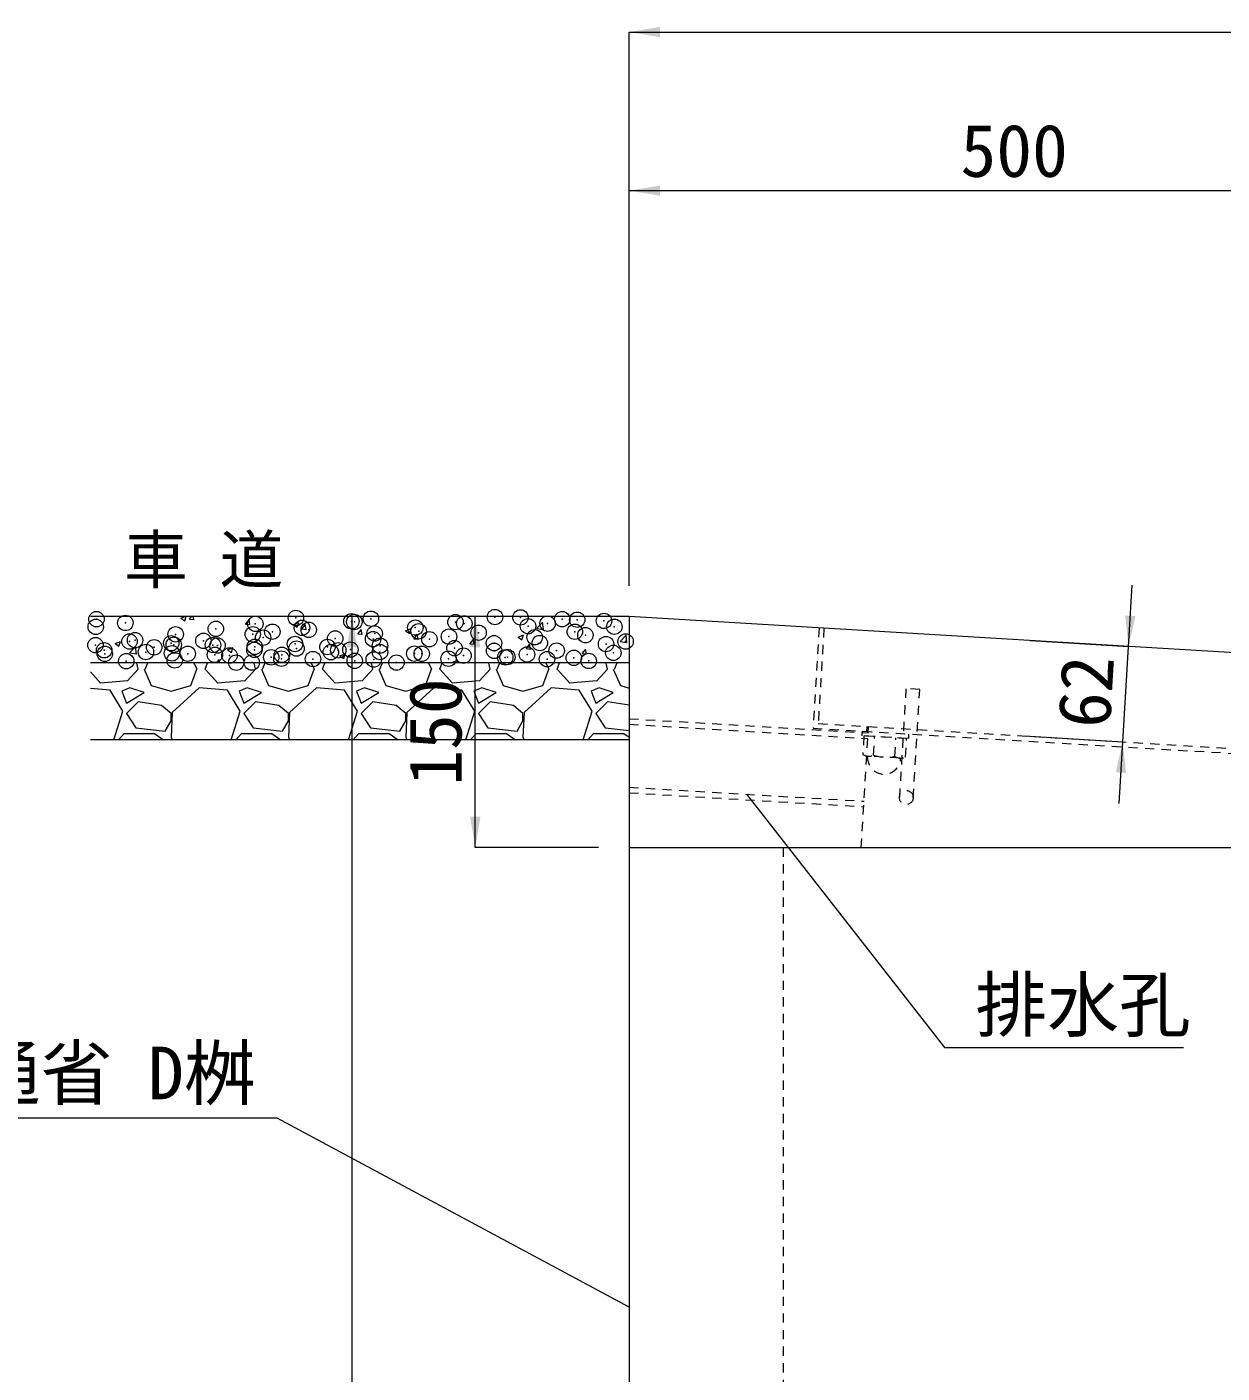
# Model space of a CAD drawing. Units: millimetres at full size, sheet at 1:20; some dimension numbers follow another scale. Extents: x 77366 to 95666, y -7115 to 5664.
# Drawn here: x 78842 to 79618, y 3684 to 4558 of the extents above; entities that cross this region are included whole.
import ezdxf
from ezdxf.enums import TextEntityAlignment as Align

# ---------------------------------------------------------------- set-up
doc = ezdxf.new("R2010")
doc.units = ezdxf.units.MM
doc.header["$LTSCALE"] = 20
doc.header["$PDMODE"] = 32
doc.header["$PDSIZE"] = 10
doc.linetypes.add('USER1', pattern=[0.54, 0.3, -0.24])
for name, color, linetype, lineweight in [('ハッチング', 7, 'Continuous', 5), ('受枠', 3, 'USER1', 9), ('基礎', 7, 'Continuous', 5), ('寸法線', 7, 'Continuous', 13), ('引出線', 4, 'Continuous', 13), ('本体', 2, 'Continuous', 20)]:
    doc.layers.add(name, color=color, linetype=linetype, lineweight=lineweight)
doc.layers.add('文字', color=7, linetype='Continuous')
doc.styles.add('ＭＳ ゴシック', font='')
doc.styles.get('ＭＳ ゴシック').set_extended_font_data('MS Gothic')

# ---------------------------------------------------------------- blocks, each defined once
blk = doc.blocks.new('filled_arrow')
at = {"color": 0, "linetype": 'Continuous', "lineweight": -2}
blk.add_solid([(7.5, 1.25), (0, 0), (7.5, -1.25)], dxfattribs=at)

msp = doc.modelspace()

# ---------------------------------------------------------------- linework, layer by layer
at = {"layer": 'ハッチング'}
for p, q in [((78942.06, 4174.06), (78944.59, 4172.36)), ((78942.08, 4174.1), (78944.87, 4175.17)), ((78944.59, 4172.36), (78945.53, 4175.17)), ((78947.69, 4173.49), (78949.1, 4175.17)), ((78947.69, 4173.48), (78950.72, 4173.22)), ((78950.51, 4173.18), (78950.14, 4175.17)), ((78984.12, 4170.3), (78986.57, 4173.22)), ((78984.12, 4170.29), (78987.16, 4170.03)), ((78986.94, 4169.99), (78986.36, 4173.17)), ((79015.07, 4169.99), (79017.59, 4168.29)), ((79015.08, 4170.03), (79018.64, 4171.4)), ((79017.59, 4168.29), (79018.62, 4171.36)), ((79020.56, 4167.11), (79023.01, 4170.03)), ((79023.38, 4166.8), (79022.79, 4169.99)), ((79123.4, 4175.1), (79123.39, 4175.17)), ((79173.14, 4167.4), (79177.1, 4171.52)), ((79177.61, 4166.69), (79177.05, 4171.52)), ((79020.56, 4167.11), (79023.6, 4166.84)), ((79057, 4163.92), (79059.45, 4166.84)), ((79057, 4163.92), (79060.03, 4163.65)), ((79059.82, 4163.61), (79059.23, 4166.8)), ((79088.07, 4165.93), (79090.6, 4164.22)), ((79088.09, 4165.96), (79091.65, 4167.33)), ((79090.6, 4164.22), (79091.63, 4167.29)), ((79093.43, 4160.73), (79095.88, 4163.65)), ((79093.43, 4160.73), (79096.47, 4160.47)), ((79096.25, 4160.43), (79095.67, 4163.61)), ((79129.87, 4157.55), (79132.32, 4160.47)), ((79132.69, 4157.24), (79132.1, 4160.42)), ((79161.08, 4161.86), (79163.61, 4160.15)), ((79161.1, 4161.89), (79164.65, 4163.26)), ((79163.6, 4160.15), (79164.63, 4163.22)), ((79173.11, 4167.47), (79177.63, 4166.77)), ((79227.36, 4158.99), (79231.32, 4163.11)), ((79231.83, 4158.28), (79231.27, 4163.11)), ((78899.38, 4157.68), (78901.9, 4155.97)), ((78899.39, 4157.72), (78902.95, 4159.08)), ((78901.9, 4155.98), (78902.93, 4159.04)), ((78908.76, 4151.62), (78913.28, 4150.92)), ((78908.8, 4151.55), (78912.76, 4155.67)), ((78913.27, 4150.84), (78912.71, 4155.66)), ((78972.38, 4153.61), (78974.91, 4151.91)), ((78972.4, 4153.65), (78975.96, 4155.01)), ((78974.91, 4151.91), (78975.94, 4154.98)), ((79129.87, 4157.54), (79132.91, 4157.28)), ((79166.31, 4154.36), (79168.76, 4157.28)), ((79166.31, 4154.36), (79169.34, 4154.09)), ((79169.13, 4154.05), (79168.54, 4157.23)), ((79202.74, 4151.17), (79205.19, 4154.09)), ((79205.56, 4150.86), (79204.98, 4154.05)), ((79227.32, 4159.06), (79231.84, 4158.36)), ((78913.6, 4144.92), (78912.58, 4145.17)), ((78914.36, 4141.11), (78913.6, 4144.92)), ((78918.94, 4141.11), (78920.68, 4145.17)), ((78950.59, 4145.17), (78952.46, 4141.11)), ((78957.8, 4141.11), (78959.32, 4145.17)), ((78964.97, 4145.17), (78966.97, 4147.26)), ((78967.17, 4145.17), (78966.92, 4147.26)), ((78989.8, 4144.92), (78988.78, 4145.17)), ((78990.56, 4141.11), (78989.8, 4144.92)), ((78995.14, 4141.11), (78996.88, 4145.17)), ((79026.79, 4145.17), (79028.66, 4141.11)), ((79034, 4141.11), (79035.52, 4145.17)), ((79045.39, 4149.54), (79047.92, 4147.84)), ((79045.41, 4149.58), (79048.96, 4150.94)), ((79047.91, 4147.84), (79048.94, 4150.91)), ((79066, 4144.92), (79064.98, 4145.17)), ((79066.76, 4141.11), (79066, 4144.92)), ((79071.34, 4141.11), (79073.08, 4145.17)), ((79102.99, 4145.17), (79104.86, 4141.11)), ((79110.2, 4141.11), (79111.72, 4145.17)), ((79118.4, 4145.47), (79118.84, 4145.17)), ((79118.41, 4145.51), (79121.97, 4146.88)), ((79121.39, 4145.17), (79121.95, 4146.84)), ((79142.2, 4144.92), (79141.18, 4145.17)), ((79142.96, 4141.11), (79142.2, 4144.92)), ((79147.54, 4141.11), (79149.28, 4145.17)), ((79179.19, 4145.17), (79181.06, 4141.11)), ((79186.4, 4141.11), (79187.92, 4145.17)), ((79202.74, 4151.17), (79205.78, 4150.9)), ((79218.4, 4144.92), (79217.38, 4145.17)), ((79219.16, 4141.11), (79218.4, 4144.92)), ((79223.74, 4141.11), (79225.48, 4145.17)), ((78889.98, 4131.96), (78883.3, 4139.25)), ((78914.36, 4141.11), (78907.51, 4133.49)), ((78918.17, 4141.11), (78922.75, 4130.44)), ((78948.65, 4130.44), (78952.46, 4141.11)), ((78966.18, 4131.96), (78957.8, 4141.11)), ((78990.56, 4141.11), (78983.71, 4133.49)), ((78994.37, 4141.11), (78998.95, 4130.44)), ((79024.85, 4130.44), (79028.66, 4141.11)), ((79042.38, 4131.96), (79034, 4141.11)), ((79066.76, 4141.11), (79059.91, 4133.49)), ((79070.57, 4141.11), (79075.15, 4130.44)), ((79101.05, 4130.44), (79104.86, 4141.11)), ((79118.58, 4131.96), (79110.2, 4141.11)), ((79142.96, 4141.11), (79136.11, 4133.49)), ((79146.77, 4141.11), (79151.35, 4130.44)), ((79177.25, 4130.44), (79181.06, 4141.11)), ((79194.78, 4131.96), (79186.4, 4141.11)), ((79219.16, 4141.11), (79212.31, 4133.49)), ((79222.97, 4141.11), (79227.55, 4130.44)), ((78896.08, 4127.39), (78883.3, 4128.45)), ((78907.51, 4133.49), (78889.98, 4131.96)), ((78904.46, 4113.67), (78896.08, 4127.39)), ((78909.03, 4128.91), (78903.7, 4126.63)), ((78903.7, 4126.63), (78906.74, 4119.01)), ((78906.74, 4119.01), (78918.17, 4125.87)), ((78918.17, 4125.87), (78909.03, 4128.91)), ((78922.75, 4130.44), (78935.7, 4126.63)), ((78935.7, 4126.63), (78948.65, 4130.44)), ((78953.99, 4128.91), (78936.46, 4112.91)), ((78972.28, 4127.39), (78953.99, 4128.91)), ((78983.71, 4133.49), (78966.18, 4131.96)), ((78980.66, 4113.67), (78972.28, 4127.39)), ((78985.23, 4128.91), (78979.9, 4126.63)), ((78979.9, 4126.63), (78982.94, 4119.01)), ((78982.94, 4119.01), (78994.37, 4125.87)), ((78994.37, 4125.87), (78985.23, 4128.91)), ((78998.95, 4130.44), (79011.9, 4126.63)), ((79011.9, 4126.63), (79024.85, 4130.44)), ((79030.19, 4128.91), (79012.66, 4112.91)), ((79048.48, 4127.39), (79030.19, 4128.91)), ((79059.91, 4133.49), (79042.38, 4131.96)), ((79056.86, 4113.67), (79048.48, 4127.39)), ((79061.43, 4128.91), (79056.1, 4126.63)), ((79056.1, 4126.63), (79059.14, 4119.01)), ((79059.14, 4119.01), (79070.57, 4125.87)), ((79070.57, 4125.87), (79061.43, 4128.91)), ((79075.15, 4130.44), (79088.1, 4126.63)), ((79088.1, 4126.63), (79101.05, 4130.44)), ((79106.39, 4128.91), (79088.86, 4112.91)), ((79124.68, 4127.39), (79106.39, 4128.91)), ((79136.11, 4133.49), (79118.58, 4131.96)), ((79133.06, 4113.67), (79124.68, 4127.39)), ((79137.63, 4128.91), (79132.3, 4126.63)), ((79132.3, 4126.63), (79135.34, 4119.01)), ((79135.34, 4119.01), (79146.77, 4125.87)), ((79146.77, 4125.87), (79137.63, 4128.91)), ((79151.35, 4130.44), (79164.3, 4126.63)), ((79164.3, 4126.63), (79177.25, 4130.44)), ((79182.59, 4128.91), (79165.06, 4112.91)), ((79200.88, 4127.39), (79182.59, 4128.91)), ((79212.31, 4133.49), (79194.78, 4131.96)), ((79209.26, 4113.67), (79200.88, 4127.39)), ((79213.83, 4128.91), (79208.5, 4126.63)), ((79208.5, 4126.63), (79211.54, 4119.01)), ((79211.54, 4119.01), (79222.97, 4125.87)), ((79222.97, 4125.87), (79213.83, 4128.91)), ((79227.55, 4130.44), (79233.3, 4128.75)), ((78914.36, 4119.77), (78906.74, 4112.15)), ((78929.6, 4117.48), (78914.36, 4119.77)), ((78935.7, 4112.15), (78929.6, 4117.48)), ((78990.56, 4119.77), (78982.94, 4112.15)), ((79005.8, 4117.48), (78990.56, 4119.77)), ((79011.9, 4112.15), (79005.8, 4117.48)), ((79066.76, 4119.77), (79059.14, 4112.15)), ((79082, 4117.48), (79066.76, 4119.77)), ((79088.1, 4112.15), (79082, 4117.48)), ((79142.96, 4119.77), (79135.34, 4112.15)), ((79158.2, 4117.48), (79142.96, 4119.77)), ((79164.3, 4112.15), (79158.2, 4117.48)), ((79219.16, 4119.77), (79211.54, 4112.15)), ((79233.3, 4117.65), (79219.16, 4119.77)), ((78898.54, 4095.17), (78904.46, 4113.67)), ((78906.74, 4112.15), (78912.84, 4103.01)), ((78936.46, 4112.91), (78935.7, 4096.91)), ((78935.7, 4107.58), (78935.7, 4112.15)), ((78974.74, 4095.17), (78980.66, 4113.67)), ((78982.94, 4112.15), (78989.04, 4103.01)), ((79012.66, 4112.91), (79011.9, 4096.91)), ((79011.9, 4107.58), (79011.9, 4112.15)), ((79050.94, 4095.17), (79056.86, 4113.67)), ((79059.14, 4112.15), (79065.24, 4103.01)), ((79088.86, 4112.91), (79088.1, 4096.91)), ((79088.1, 4107.58), (79088.1, 4112.15)), ((79127.14, 4095.17), (79133.06, 4113.67)), ((79135.34, 4112.15), (79141.44, 4103.01)), ((79165.06, 4112.91), (79164.3, 4096.91)), ((79164.3, 4107.58), (79164.3, 4112.15)), ((79203.34, 4095.17), (79209.26, 4113.67)), ((79211.54, 4112.15), (79217.64, 4103.01)), ((78901.6, 4095.17), (78905.22, 4099.2)), ((78905.22, 4099.2), (78925.03, 4099.2)), ((78912.84, 4103.01), (78931.89, 4100.72)), ((78925.03, 4099.2), (78930.84, 4095.17)), ((78931.89, 4100.72), (78935.7, 4107.58)), ((78977.8, 4095.17), (78981.42, 4099.2)), ((78981.42, 4099.2), (79001.23, 4099.2)), ((78989.04, 4103.01), (79008.09, 4100.72)), ((79001.23, 4099.2), (79007.04, 4095.17)), ((79008.09, 4100.72), (79011.9, 4107.58)), ((79054, 4095.17), (79057.62, 4099.2)), ((79057.62, 4099.2), (79077.43, 4099.2)), ((79065.24, 4103.01), (79084.29, 4100.72)), ((79077.43, 4099.2), (79083.24, 4095.17)), ((79084.29, 4100.72), (79088.1, 4107.58)), ((79130.2, 4095.17), (79133.82, 4099.2)), ((79133.82, 4099.2), (79153.63, 4099.2)), ((79141.44, 4103.01), (79160.49, 4100.72)), ((79153.63, 4099.2), (79159.44, 4095.17)), ((79160.49, 4100.72), (79164.3, 4107.58)), ((79206.4, 4095.17), (79210.02, 4099.2)), ((79210.02, 4099.2), (79229.83, 4099.2)), ((79217.64, 4103.01), (79233.3, 4101.13)), ((79229.83, 4099.2), (79233.3, 4096.8)), ((78935.7, 4096.91), (78936.43, 4095.17)), ((79011.9, 4096.91), (79012.63, 4095.17)), ((79088.1, 4096.91), (79088.83, 4095.17)), ((79164.3, 4096.91), (79165.03, 4095.17))]:
    msp.add_line(p, q, dxfattribs=at)
for p in [(78887.29, 4173.48), (79016.85, 4174.27), (79065.56, 4173.74), (79146.1, 4174.83), (79162.67, 4174.62), (79189.79, 4173.48), (79199.52, 4173.1), (78886.81, 4168.49), (78906.05, 4171.02), (78964.8, 4167.21), (78990.46, 4170.46), (79001.52, 4165.31), (79020.76, 4167.85), (79025.14, 4166.57), (79052.85, 4172.07), (79054.76, 4171.65), (79067.97, 4164.19), (79094.36, 4168), (79096.56, 4165.58), (79120.44, 4171.57), (79126.19, 4170.67), (79135.48, 4164.67), (79167.56, 4168.9), (79180.28, 4170.57), (79197.95, 4165.3), (79216.91, 4172.33), (79223.61, 4168.55), (78886.68, 4156.57), (78908.71, 4158.98), (78912.34, 4159.82), (78924.77, 4155.21), (78935.83, 4157.83), (78937.48, 4156.88), (78938.72, 4163.63), (78956.72, 4159.41), (78962.95, 4156.68), (78965.88, 4156.39), (78988.81, 4163.64), (78990.07, 4155.54), (78995.51, 4161.48), (79016.23, 4157.36), (79037.31, 4155.41), (79042.31, 4160.94), (79066.93, 4160.5), (79071.44, 4156.24), (79103.52, 4160.46), (79116.24, 4162.14), (79145.48, 4157.91), (79171.87, 4161.72), (79175.21, 4157.97), (79204.84, 4163.06), (79218.24, 4157.29), (79230.95, 4158.96), (78892.31, 4153.3), (78892.68, 4150.98), (78919.43, 4152.15), (78936.26, 4151.31), (78938.1, 4146.72), (78946.54, 4151.01), (78964.19, 4150.3), (78973.66, 4149.86), (78989.84, 4153.55), (79000.78, 4148.71), (79007.4, 4147.81), (79007.68, 4150.33), (79017.19, 4154.39), (79027.9, 4147.57), (79039.48, 4152.03), (79044.31, 4153.25), (79052.2, 4153.71), (79055.02, 4146.42), (79067.35, 4147.28), (79071.42, 4152.1), (79093.74, 4151.09), (79098.54, 4150.96), (79115.96, 4147.8), (79119.82, 4154.66), (79125.66, 4149.81), (79145.59, 4152.89), (79152.78, 4148.66), (79154.2, 4148.86), (79166.91, 4150.53), (79179.9, 4147.52), (79186.15, 4153.07), (79197.33, 4148.39), (79207.01, 4146.37), (79222.99, 4151.64), (78906.63, 4146.22), (78978.06, 4145.24), (78988.16, 4145.28), (79082.13, 4145.28)]:
    msp.add_point(p, dxfattribs=at)
at = {"layer": '受枠'}
for p, q in [((79356.57, 4167.78), (79352.67, 4102.69)), ((79359.77, 4167.58), (79356.05, 4105.7)), ((79413.01, 4128.32), (79408.79, 4057.95)), ((79422, 4127.79), (79413.01, 4128.32)), ((79417.77, 4057.41), (79422, 4127.79)), ((79352.67, 4102.69), (79728.39, 4080.15)), ((79356.05, 4105.7), (79725.39, 4083.54)), ((79384.63, 4097.72), (79384.81, 4100.71)), ((79384.81, 4100.71), (79414.75, 4098.92)), ((79414.75, 4098.92), (79414.57, 4095.92)), ((79414.57, 4095.92), (79384.63, 4097.72)), ((79385.77, 4097.65), (79385.05, 4085.65)), ((79413.43, 4095.99), (79385.77, 4097.65)), ((79391.96, 4085.23), (79392.68, 4097.24)), ((79405.8, 4084.4), (79406.52, 4096.41)), ((79412.71, 4083.99), (79413.43, 4095.99)), ((79409.2, 4083.22), (79388.45, 4084.47))]:
    msp.add_line(p, q, dxfattribs=at)
msp.add_circle((79413.28, 4057.68), 4.5, dxfattribs=at)
for centre, radius, start, end in [((79388.85, 4091.1), 6.64, 235.1212, 298.01154), ((79398.81, 4083.6), 10.75, 175.19917, 357.93906), ((79400.33, 4108.9), 25.1, 250.54215, 282.59059), ((79409.59, 4089.85), 6.64, 235.1212, 298.01154)]:
    msp.add_arc(centre, radius, start, end, dxfattribs=at)
at = {"layer": '基礎', "color": 3, "lineweight": 13}
for p, q in [((79233.3, 4175.17), (78883.3, 4175.17)), ((79233.3, 4145.17), (78883.3, 4145.17)), ((79233.3, 4095.17), (78883.3, 4095.17))]:
    msp.add_line(p, q, dxfattribs=at)
at = {"layer": '寸法線'}
for p, q in [((79233.3, 4554.64), (79898.3, 4554.64)), ((79233.3, 4195.17), (79233.3, 4554.64)), ((79233.3, 4451.71), (79733.3, 4451.71)), ((79233.3, 4195.17), (79233.3, 4451.71)), ((79551.44, 4053.9), (79559.94, 4195.65)), ((79053.3, 2995.17), (79053.3, 4175.17)), ((79213.3, 4175.17), (79053.3, 4175.17)), ((79133.3, 4025.17), (79133.3, 4175.17)), ((79213.3, 4175.17), (79133.3, 4175.17)), ((79493.67, 4159.55), (79557.54, 4155.72)), ((79489.95, 4097.66), (79553.83, 4093.83)), ((79213.3, 4025.17), (79133.3, 4025.17))]:
    msp.add_line(p, q, dxfattribs=at)
at = {"layer": '引出線'}
for points in [[(79309.54, 4059.83), (79438.15, 3895.39), (79593.38, 3895.39)], [(79233.3, 3726.82), (79004.56, 3849.41), (78664.4, 3849.41)]]:
    msp.add_lwpolyline(points, dxfattribs=at)
at = {"layer": '本体'}
for p, q in [((79233.3, 4175.17), (79233.3, 4025.17)), ((79714.11, 4146.32), (79233.3, 4175.17)), ((79233.3, 4025.17), (79933.3, 4025.17)), ((79233.3, 4025.17), (79233.3, 2995.17)), ((79233.3, 4025.17), (79898.3, 4025.17))]:
    msp.add_line(p, q, dxfattribs=at)
at = {"layer": '本体', "linetype": 'USER1', "lineweight": 9}
for p, q in [((79233.3, 4108.86), (79388.43, 4099.61)), ((79233.3, 4105.25), (79388.21, 4096.01)), ((79383.93, 4025.16), (79388.4, 4099.59)), ((79387.65, 4103.8), (79387.46, 4100.61)), ((79388.41, 4099.42), (79388.67, 4103.75)), ((79233.3, 4064.38), (79385.78, 4055.29)), ((79233.3, 4060.77), (79385.57, 4051.69)), ((79333.3, 4025.17), (79333.3, 2995.17))]:
    msp.add_line(p, q, dxfattribs=at)

# ---------------------------------------------------------------- block references
at = {"layer": '寸法線', "xscale": 2.67, "yscale": 2.67}
for p in [(79233.3, 4554.64), (79233.3, 4451.71)]:
    msp.add_blockref('filled_arrow', p, dxfattribs=at)
for p, rotation in [((79053.3, 4175.17), 270), ((79133.3, 4175.17), 270), ((79557.54, 4155.72), 86.6), ((79553.83, 4093.83), 266.6), ((79133.3, 4025.17), 90)]:
    msp.add_blockref('filled_arrow', p, dxfattribs=dict(at, rotation=rotation))
at = {"layer": '引出線', "xscale": 0.133, "yscale": 0.133}
for p, rotation in [((79309.54, 4059.83), 308), ((79233.3, 3726.82), 151.8)]:
    msp.add_blockref('filled_arrow', p, dxfattribs=dict(at, rotation=rotation))

# ---------------------------------------------------------------- texts
at = {"layer": '寸法線', "style": 'ＭＳ ゴシック'}
msp.add_text('500', height=34.18, dxfattribs=at).set_placement((79483.3, 4477.71), align=Align.MIDDLE_CENTER)
for s, rotation, p in [('62', 86.566, (79529.73, 4126.33)), ('150', 90, (79107.3, 4100.17))]:
    msp.add_text(s, height=34.18, rotation=rotation, dxfattribs=at).set_placement(p, align=Align.MIDDLE_CENTER)
at = {"layer": '引出線', "style": 'ＭＳ ゴシック'}
msp.add_text('排水孔', height=34.18, dxfattribs=at).set_placement((79458.15, 3940.24), align=Align.TOP_LEFT)
msp.add_text('国土交通省 D桝', height=34.18, dxfattribs=at).set_placement((78664.4, 3851.51), align=Align.BOTTOM_LEFT)
at = {"layer": '文字', "style": 'ＭＳ ゴシック'}
msp.add_text('車 道', height=30.38, dxfattribs=at).set_placement((78956.87, 4212.22), align=Align.MIDDLE_CENTER)

doc.saveas('drawing.dxf')
